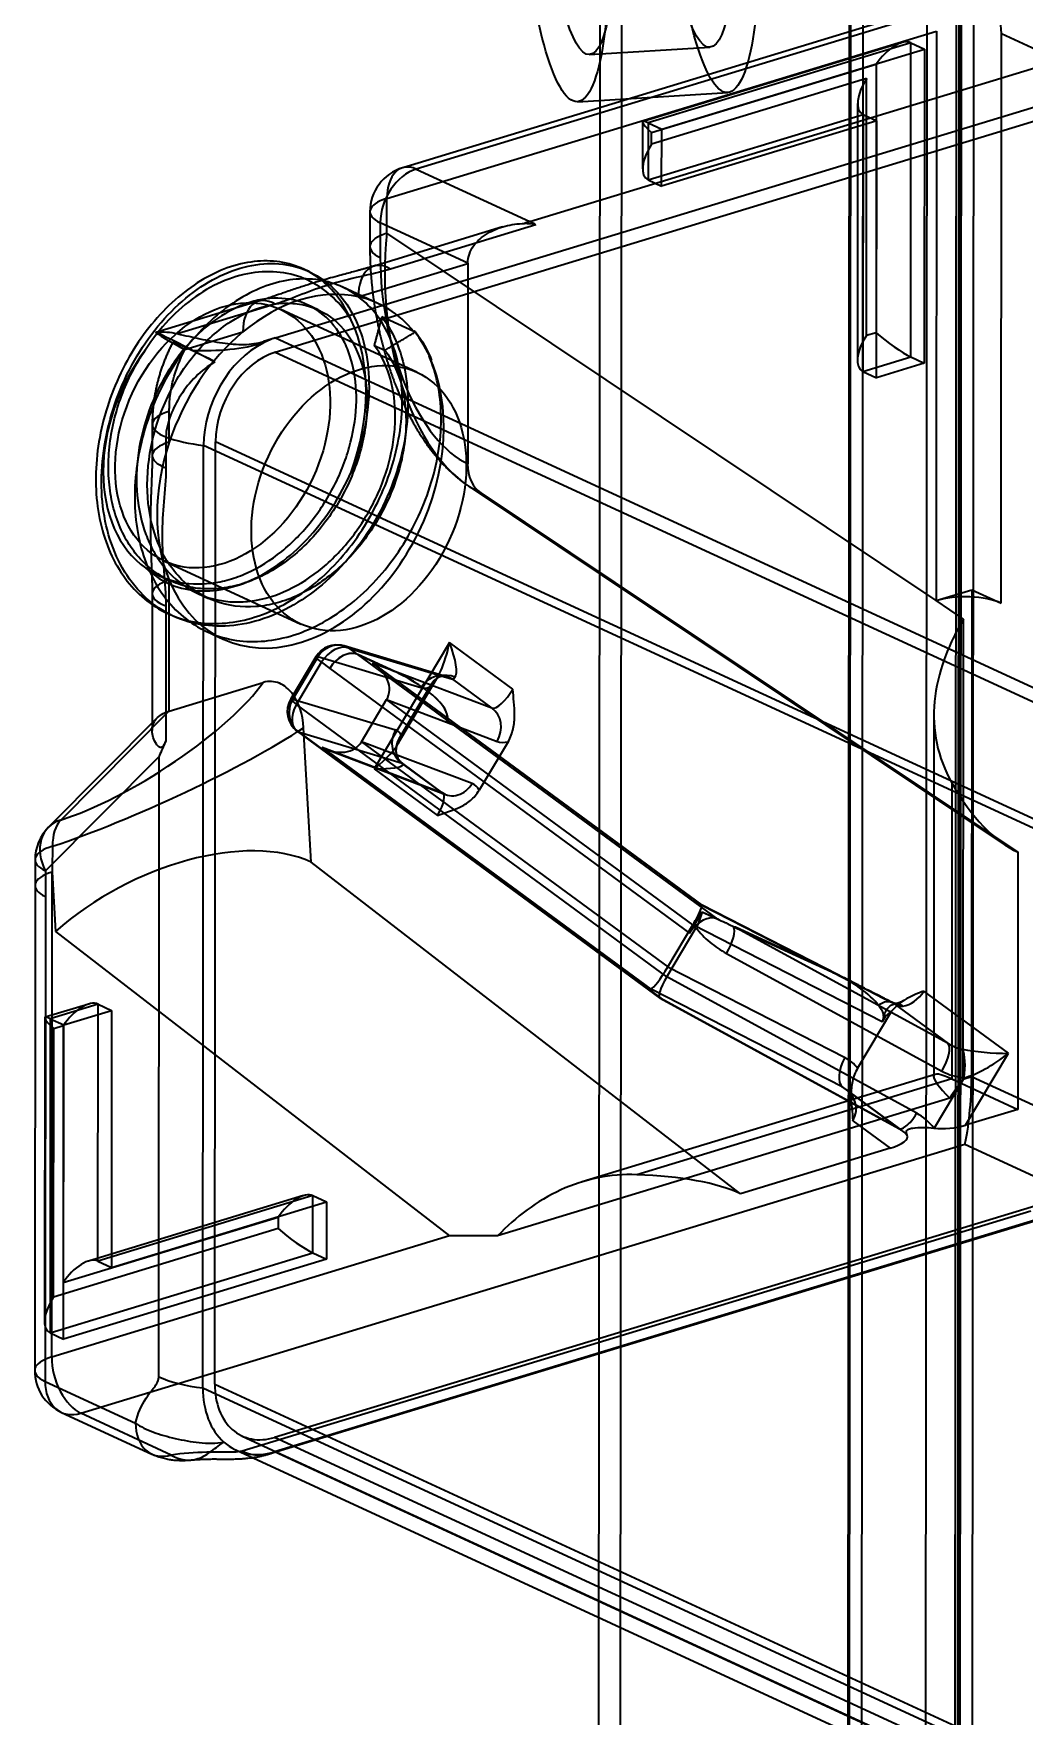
# Model space of a CAD drawing. Header units: millimetres. Extents: x 13 to 1054, y -1204 to 736.
# Drawn here: x 340 to 500.8, y -557.2 to -284.1 of the extents above; entities that cross this region are included whole.
import ezdxf

# ---------------------------------------------------------------- set-up
doc = ezdxf.new("R2010")
doc.units = ezdxf.units.MM
doc.layers.add('1', color=7, linetype='Continuous', true_color=0xffffff)

msp = doc.modelspace()

# ---------------------------------------------------------------- linework, layer by layer
at = {"layer": '1', "color": 27, "linetype": 'Continuous', "lineweight": 35}
for p, q in [((473.14, 483.86), (472.28, -702.77)), ((475.14, 483.86), (474.28, -702.77)), ((490.28, -702.78), (491.14, 483.85)), ((492.28, -702.78), (493.14, 483.85)), ((430.24, -287.48), (449.76, -286.29)), ((428.25, -295.11), (452.65, -293.63))]:
    msp.add_line(p, q, dxfattribs=at)
at = {"layer": '1', "color": 7, "linetype": 'Continuous', "lineweight": 35}
for p, q in [((471.74, -1189.27), (472.86, 345)), ((484.37, -1195.1), (485.48, 339.18)), ((489.08, -278.67), (399.9, -305.83)), ((491.27, -278.89), (402.09, -306.05)), ((397.35, -310.82), (486.53, -283.66)), ((486.53, -283.66), (486.47, -376.1)), ((480.86, -285.54), (438.91, -298.31)), ((482.38, -285.55), (439.73, -298.54)), ((441.94, -299.56), (484.59, -286.57)), ((482.35, -336.54), (482.38, -285.55)), ((482.38, -285.55), (484.59, -286.57)), ((484.59, -286.57), (484.56, -337.55)), ((497.02, -376.51), (497.08, -284.07)), ((497.08, -284.07), (511.76, -290.84)), ((420.53, -314.56), (507.83, -287.97)), ((440.3, -300.14), (476.75, -289.04)), ((476.75, -289.04), (476.72, -332.61)), ((475.2, -291.36), (440.3, -301.99)), ((475.17, -333.08), (475.2, -291.36)), ((379.23, -333.46), (507.19, -294.49)), ((379.22, -335.78), (507.19, -296.8)), ((439.72, -307.81), (474.62, -297.18)), ((473.72, -295.4), (473.69, -337.12)), ((474.62, -297.18), (474.59, -338.9)), ((474.62, -297.18), (476.83, -298.2)), ((438.83, -298.42), (438.82, -306.03)), ((439.73, -298.54), (439.72, -307.81)), ((439.73, -298.54), (441.94, -299.56)), ((440.3, -301.99), (440.3, -300.14)), ((476.83, -298.2), (441.93, -308.83)), ((441.93, -308.83), (441.94, -299.56)), ((476.8, -339.92), (476.83, -298.2)), ((402.09, -306.05), (420.53, -314.56)), ((439.72, -307.81), (441.93, -308.83)), ((397.34, -316.48), (397.35, -310.82)), ((394.58, -313), (394.58, -318.66)), ((416.09, -315.44), (395.25, -321.79)), ((396.27, -314.78), (396.26, -320.43)), ((410.47, -321.33), (396.27, -314.78)), ((486.47, -376.1), (397.34, -316.48)), ((421.53, -315.09), (397.94, -322.28)), ((392.7, -326.78), (410.47, -321.37)), ((410.47, -321.37), (410.45, -353.88)), ((384.71, -322.7), (383.79, -322.27)), ((376.5, -327.5), (359.86, -332.57)), ((395.87, -327.85), (390.1, -325.19)), ((379.19, -327.99), (363.36, -332.81)), ((402.2, -339.02), (380.11, -328.83)), ((386.19, -328.89), (384.44, -328.08)), ((401.7, -332.43), (396.51, -330.04)), ((364.54, -335.35), (373.95, -332.49)), ((401.76, -332.36), (401.7, -332.43)), ((476.72, -332.61), (475.17, -333.08)), ((379.23, -333.46), (377.29, -334.05)), ((377.29, -334.05), (377.29, -334.25)), ((379.22, -335.78), (519.68, -400.56)), ((379.23, -333.46), (518.11, -397.52)), ((395.27, -334.66), (397.01, -335.46)), ((474.59, -338.9), (482.35, -336.54)), ((484.56, -337.55), (476.8, -339.92)), ((482.35, -336.54), (484.56, -337.55)), ((474.59, -338.9), (476.8, -339.92)), ((362.02, -350.37), (362.02, -345.35)), ((359.26, -347.53), (359.25, -352.55)), ((361.47, -349.53), (361.47, -354.55)), ((367.47, -503.87), (367.58, -350.91)), ((506.46, -414.97), (367.58, -350.91)), ((369.41, -503.28), (369.52, -350.32)), ((509.98, -415.1), (369.52, -350.32)), ((410.54, -357.47), (497.7, -415.77)), ((412.59, -358.62), (499.76, -416.94)), ((361.26, -369.7), (383.35, -379.89)), ((360.34, -372.03), (362.09, -372.83)), ((361.99, -394.02), (362, -372.78)), ((359.24, -374.96), (359.22, -397.19)), ((366.66, -374.94), (368.4, -375.74)), ((486.47, -376.1), (492.28, -374.33)), ((490.92, -379.08), (486.47, -376.1)), ((492.28, -374.33), (492.23, -453.39)), ((492.28, -374.33), (497.02, -376.51)), ((361.45, -376.95), (361.44, -398.88)), ((361.82, -378.21), (362.74, -378.64)), ((490.87, -453.81), (490.92, -379.08)), ((368.13, -381.13), (370.74, -382.33)), ((407.09, -388.44), (390.4, -383.43)), ((391.29, -383.85), (407.97, -388.85)), ((392.63, -384.83), (391.29, -383.85)), ((451.04, -427.79), (392.62, -384.84)), ((392.62, -384.84), (398.62, -387.61)), ((398.63, -387.6), (392.63, -384.83)), ((407.5, -382.9), (395.27, -403.41)), ((417.78, -390.46), (407.5, -382.9)), ((385.81, -385.22), (381.74, -392.06)), ((386.14, -385.24), (382.06, -392.07)), ((382.65, -392.94), (386.72, -386.1)), ((402.83, -390.24), (386.14, -385.24)), ((386.72, -386.1), (388.06, -387.09)), ((388.06, -387.1), (388.06, -387.09)), ((388.06, -387.1), (446.47, -430.04)), ((398.62, -387.61), (394.98, -386.23)), ((394.98, -386.23), (448.35, -425.46)), ((448.43, -425.47), (395.57, -386.62)), ((414.39, -393.57), (398.63, -387.6)), ((361.99, -394.02), (377.24, -389.38)), ((399.13, -399.35), (405.46, -388.72)), ((399.64, -397.92), (404.3, -390.11)), ((407.97, -388.85), (414.39, -393.57)), ((382.06, -392.07), (398.75, -397.08)), ((442.76, -437.13), (382.65, -392.94)), ((393.23, -398.99), (397.29, -392.16)), ((447.01, -428.7), (397.29, -392.16)), ((397.29, -392.16), (407, -395.83)), ((360.1, -395.09), (342.41, -412.88)), ((344.39, -411.71), (361.96, -394.03)), ((407, -395.82), (415.23, -398.94)), ((407, -395.83), (407, -395.82)), ((486.12, -394.69), (486.08, -453.34)), ((382.81, -397.33), (441.66, -440.59)), ((399.82, -402.53), (383.14, -397.52)), ((383.14, -397.52), (441.79, -440.63)), ((385.06, -418.54), (383.81, -396.73)), ((360.37, -401.37), (341.91, -419.94)), ((360.3, -502.05), (360.37, -401.37)), ((440.21, -439.13), (386.84, -399.9)), ((386.84, -399.9), (406.24, -407.24)), ((387.75, -400.33), (406.86, -407.57)), ((411.16, -405.78), (393.23, -398.99)), ((393.23, -398.99), (442.94, -435.53)), ((417.01, -398.99), (412.33, -406.84)), ((395.27, -403.41), (405.56, -410.97)), ((406.24, -407.24), (399.82, -402.53)), ((406.41, -407.32), (399.9, -402.53)), ((489.03, -405.68), (489, -453.71)), ((499.76, -416.94), (499.73, -458.66)), ((342.93, -498.86), (342.99, -420.16)), ((342.99, -420.16), (343.55, -429.81)), ((454.75, -472.36), (385.06, -418.54)), ((340.23, -422.34), (340.17, -501.04)), ((341.91, -424.12), (341.85, -502.82)), ((448.35, -425.46), (469.36, -436.24)), ((470.59, -436.83), (448.42, -425.47)), ((442.94, -435.53), (447.01, -428.7)), ((446.47, -430.04), (448.51, -426.62)), ((477.73, -444.46), (447.01, -428.7)), ((448.51, -426.62), (451.04, -427.79)), ((448.51, -426.62), (448.51, -426.62)), ((343.55, -429.81), (407.49, -479.2)), ((442.76, -437.13), (447.52, -429.14)), ((453.57, -429), (454.16, -429.33)), ((469.36, -436.24), (453.9, -429.11)), ((454.09, -429.23), (469.55, -436.36)), ((488.43, -448), (454.09, -429.23)), ((452.45, -433.36), (487.39, -452.45)), ((442.94, -435.53), (471.69, -450.27)), ((471.31, -455.07), (440.21, -439.13)), ((483.32, -459.29), (442.76, -437.13)), ((498.2, -449.57), (484.46, -439.47)), ((348.94, -441.57), (341.88, -443.72)), ((350.46, -441.58), (342.7, -443.95)), ((350.42, -483.3), (350.46, -441.58)), ((350.46, -441.58), (352.66, -442.6)), ((441.68, -440.6), (480.4, -461.77)), ((441.79, -440.63), (480.29, -461.67)), ((479.46, -441.4), (488.43, -448)), ((341.8, -443.83), (341.77, -493.15)), ((342.7, -443.95), (342.66, -494.93)), ((342.7, -443.95), (344.91, -444.96)), ((343.27, -445.54), (344.82, -445.07)), ((344.82, -445.07), (344.79, -486.79)), ((344.87, -495.95), (344.91, -444.96)), ((344.91, -444.96), (352.66, -442.6)), ((352.66, -442.6), (352.63, -484.32)), ((479.25, -442.74), (473.74, -451.99)), ((478.15, -443.75), (477.73, -444.46)), ((343.24, -489.12), (343.27, -445.54)), ((491.25, -461.24), (498.2, -449.57)), ((486.34, -452.98), (429.03, -470.43)), ((489, -453.71), (437.89, -469.27)), ((480.29, -461.67), (471.31, -455.07)), ((480.94, -462.1), (471.8, -455.39)), ((491.02, -453.52), (486.14, -461.71)), ((489, -453.71), (499.73, -458.66)), ((492.23, -453.39), (490.87, -453.81)), ((511.64, -462.35), (492.23, -453.39)), ((488.68, -456.85), (415.31, -479.2)), ((499.73, -458.66), (491.25, -461.24)), ((472.96, -460.52), (479.02, -464.97)), ((486.14, -461.71), (486.1, -461.71)), ((347.66, -508), (491.14, -464.3)), ((479.02, -464.97), (454.75, -472.36)), ((491.14, -464.3), (505.82, -471.07)), ((383.8, -472.66), (348.9, -483.29)), ((385.32, -472.67), (350.42, -483.3)), ((352.63, -484.32), (387.53, -473.69)), ((501.82, -475.17), (373.86, -514.14)), ((507.06, -472.95), (379.1, -511.92)), ((385.32, -472.67), (387.53, -473.69)), ((385.32, -481.94), (385.32, -472.67)), ((387.53, -473.69), (387.53, -482.96)), ((344.79, -486.79), (379.69, -476.16)), ((378.24, -514.58), (506.21, -475.61)), ((507.06, -475.26), (379.09, -514.24)), ((379.69, -476.16), (379.69, -478.01)), ((407.49, -479.2), (342.93, -498.86)), ((379.69, -478.01), (343.24, -489.12)), ((342.66, -494.93), (385.32, -481.94)), ((387.53, -482.96), (344.87, -495.95)), ((350.42, -483.3), (352.63, -484.32)), ((385.32, -481.94), (387.53, -482.96)), ((342.66, -494.93), (344.87, -495.95)), ((341.85, -502.82), (356.53, -509.59)), ((367.47, -503.87), (506.35, -567.93)), ((369.41, -503.28), (509.87, -568.07)), ((344.53, -507.85), (359.21, -514.62)), ((362.34, -514.77), (347.66, -508)), ((373.87, -511.68), (514.33, -576.47)), ((519.56, -576.7), (379.1, -511.92)), ((372.82, -513.95), (511.7, -578.01)), ((517.98, -578.29), (379.09, -514.24))]:
    msp.add_line(p, q, dxfattribs=at)
at = {"layer": '1', "color": 5, "linetype": 'Continuous', "lineweight": 35}
for p, q in [((490.15, 305.95), (489.09, -1159.72)), ((489.82, -1159.14), (490.89, 306.53)), ((490.6, 305.48), (489.53, -1160.2)), ((435.57, -36.57), (434.97, -870.92)), ((432.05, -38.75), (431.45, -868.47))]:
    msp.add_line(p, q, dxfattribs=at)
at = {"layer": '1', "color": 7, "linetype": 'Continuous', "lineweight": 35}
for centre, radius, start, end in [((402.08, -313), 7.5, 106.9385, 179.9584), ((389.25, -387.27), 4, 73.3013, 149.2068), ((385.17, -394.1), 4, 149.2068, 233.6806), ((347.73, -418.17), 7.5, 135.1775, 179.922), ((347.67, -501.04), 7.5, 179.9584, 245.239)]:
    msp.add_arc(centre, radius, start, end, dxfattribs=at)
at = {"layer": '1', "color": 27, "linetype": 'Continuous', "lineweight": 35}
for centre, major_axis in [((450.68, -261.19), (1.96, -32.44)), ((426.29, -262.67), (1.96, -32.44)), ((428.73, -262.52), (-1.51, 24.95)), ((448.24, -261.34), (-1.51, 24.95))]:
    msp.add_ellipse(centre, major_axis=major_axis, ratio=0.210751, dxfattribs=at)
at = {"layer": '1', "color": 7, "linetype": 'Continuous', "lineweight": 35}
for centre, major_axis, ratio, start_param, end_param in [((491.27, -285.84), (3.14, 6.81), 0.718822, 5.28201, 6.852806), ((479.28, -290.2), (3.34, 4.51), 0.487223, 0.101354, 1.672151), ((477.73, -292.53), (3.34, 4.51), 0.487223, 1.672151, 3.242947), ((442.83, -301.3), (-3.98, 2.95), 0.137394, 5.701064, 7.27186), ((442.83, -303.16), (3.34, 4.51), 0.487223, 1.672151, 3.242947), ((402.08, -313), (-2.19, 7.17), 0.585427, 5.802418, 7.373215), ((402.08, -313), (-3.14, -6.81), 0.718822, 3.711214, 5.28201), ((402.08, -313), (-7.5, 0.01), 0.374927, 5.395865, 6.966661), ((402.08, -318.66), (-7.5, 0.01), 0.374927, 5.395865, 6.966661), ((416.28, -325.21), (-1.76, 34.52), 0.556696, 1.286636, 2.857432), ((420.52, -321.51), (-3.14, -6.81), 0.718822, 3.711214, 3.86082), ((420.52, -328.46), (-4.37, 14.35), 0.585427, 5.69668, 5.802418), ((397.43, -328.96), (2.19, -7.17), 0.585427, 2.555087, 4.231622), ((410.47, -326.99), (-4.41, 27.6), 0.489248, 1.253895, 2.824692), ((415.2, -323.55), (-2.19, 7.17), 0.585427, 1.084444, 1.090029), ((383.31, -355.09), (-12.57, -27.24), 0.718822, 3.296596, 4.125831), ((378.69, -334.67), (-2.19, 7.17), 0.585427, 5.69668, 7.373215), ((383.31, -355.09), (-12.57, -27.24), 0.718822, 2.800694, 3.296596), ((369.28, -337.54), (-9.43, 4.97), 0.029514, 6.111201, 7.343415), ((367.81, -337.14), (-14.99, 7.71), 0.033625, 4.868822, 5.276501), ((383.31, -355.09), (-12.57, -27.24), 0.718822, 4.125831, 4.867392), ((370.68, -349.27), (-12.57, -27.24), 0.718822, 1.680987, 2.599863), ((477.7, -334.24), (3.34, 4.51), 0.487223, 1.672151, 3.242947), ((479.25, -333.77), (-3.98, 2.95), 0.137394, 0.988675, 2.559471), ((370.68, -349.27), (-10.47, -22.7), 0.718822, 4.413657, 6.150363), ((369.28, -337.54), (-6.69, 3.38), 0.034581, 4.706554, 7.08591), ((367.82, -329.88), (-15, 0.01), 0.374927, 1.43162, 2.254272), ((379.22, -347.37), (-6.28, -13.62), 0.718822, 3.878662, 5.28201), ((379.22, -347.37), (5.24, 11.35), 0.718822, 0.569621, 2.140417), ((379.22, -347.37), (-6.28, -13.62), 0.718822, 3.711214, 3.878662), ((383.31, -355.09), (-12.57, -27.24), 0.718822, 5.696628, 8.883033), ((366.76, -347.53), (-7.5, 0.01), 0.374927, 5.395865, 7.0724), ((372.04, -345.54), (-15, 0.01), 0.374927, 0.789214, 1.269161), ((366.75, -352.55), (-7.5, 0.01), 0.374927, 5.395865, 7.0724), ((383.31, -355.09), (-12.57, -27.24), 0.718822, 4.867392, 5.696628), ((416.26, -352.11), (3.14, 6.81), 0.718822, 2.140417, 3.027953), ((366.74, -374.96), (7.5, -0.01), 0.374927, 2.254272, 3.930807), ((491.2, -378.29), (-7.5, 0.01), 0.374927, 3.825068, 5.395865), ((389.25, -387.27), (-3.44, 2.05), 0.101113, 5.900342, 7.090632), ((389.25, -387.27), (1.15, 3.83), 0.922852, 6.017545, 7.588341), ((389.25, -387.27), (2.37, 3.22), 0.687802, 0.139749, 1.710545), ((390.59, -388.25), (2.37, 3.22), 0.687802, 0.139749, 1.710545), ((390.58, -388.26), (-2.37, -3.22), 0.687802, 3.281341, 4.852138), ((404.97, -381.73), (1.53, 8.62), 0.308132, 3.441276, 4.631566), ((404.97, -381.73), (-3.24, 6.91), 0.244417, 3.239762, 4.430052), ((392.94, -389.65), (-4.41, 2.4), 0.791968, 3.110306, 4.681102), ((396.58, -391.03), (-10.49, 4.66), 0.344644, 3.100217, 4.671013), ((396.59, -391.02), (-10.49, 4.66), 0.344644, 3.100217, 4.671013), ((405.94, -392.27), (1.15, 3.83), 0.922852, 6.017545, 7.588341), ((407.41, -392.14), (-1.39, 3.75), 0.829913, 5.579805, 7.012229), ((357.17, -397.84), (21.49, 13.77), 0.267762, 3.915975, 5.711062), ((406.9, -383.41), (4.43, 6.67), 0.399496, 3.26211, 3.642617), ((410.01, -385.44), (2.11, 3.42), 0.112003, 3.272166, 3.652672), ((416.43, -390.15), (2.19, 3.36), 0.327453, 3.262794, 4.83359), ((385.17, -394.1), (-1.15, -3.83), 0.922852, 4.446749, 6.017545), ((385.17, -394.1), (-3.44, 2.05), 0.101113, 5.900342, 7.090632), ((385.17, -394.1), (2.37, 3.22), 0.687802, 1.710545, 3.281341), ((366.74, -389.24), (7.42, 4.75), 0.250067, 3.863712, 3.869289), ((412.35, -396.99), (1.42, 3.74), 0.864176, 4.510067, 6.080863), ((360.52, -404.3), (29.24, 13.42), 0.134829, 4.012802, 5.569949), ((392.75, -402.24), (6.74, 4.86), 0.295385, 4.877844, 6.068134), ((401.86, -399.11), (-1.15, -3.83), 0.922852, 4.446749, 6.017545), ((402.75, -399.95), (-3.69, -1.55), 0.900319, 5.259747, 6.692171), ((394.68, -403.92), (4.43, 6.67), 0.399496, 6.023197, 6.403703), ((388.88, -396.48), (-4.41, 2.4), 0.791968, 1.539509, 3.110306), ((419.31, -392.1), (4.52, 6.61), 0.507659, 3.26405, 3.652476), ((392.75, -402.24), (-7.17, 0.44), 0.150352, 1.939627, 3.129917), ((397.79, -405.95), (2.11, 3.42), 0.112003, 6.033252, 6.413758), ((408.28, -403.83), (1.42, 3.74), 0.864176, 2.93927, 4.510067), ((407.09, -412.61), (4.52, 6.61), 0.507659, 6.017216, 6.405642), ((499.79, -381.08), (-5.88, 36.8), 0.489248, 2.222237, 2.824692), ((404.2, -410.66), (2.19, 3.36), 0.327453, 4.83359, 6.404386), ((347.73, -418.17), (-5.32, 5.29), 0.773397, 5.889498, 7.460295), ((347.73, -418.17), (-2.24, 7.16), 0.570412, 0.300563, 1.085123), ((347.73, -418.17), (7.5, -0.01), 0.375596, 2.240892, 3.825306), ((361.93, -428.9), (5.51, 308.32), 0.061932, 1.529919, 1.543569), ((362.48, -438.54), (28.24, 14.89), 0.565111, 0.408303, 1.979099), ((347.73, -422.35), (7.5, -0.01), 0.374927, 2.254272, 3.825068), ((356.11, -430.67), (-0.08, 306.03), 0.046417, 1.535725, 1.549375), ((446.31, -428.88), (2.11, 3.41), 0.125767, 4.842048, 6.412845), ((449, -431.2), (2.37, 3.22), 0.687802, 0.139749, 1.710545), ((451.46, -432.32), (1.92, 3.51), 0.344432, 4.604476, 6.09567), ((454.09, -429.24), (0.273, -0.163), 0.101113, 2.378243, 5.065914), ((452.05, -432.65), (-1.68, -3.63), 0.718822, 2.995629, 3.075231), ((452.05, -432.65), (1.92, 3.51), 0.344432, 6.09567, 6.175272), ((442.24, -435.71), (2.11, 3.41), 0.125767, 3.271252, 4.842048), ((467.51, -439.78), (-1.68, -3.63), 0.718822, 2.995629, 3.075231), ((467.32, -439.66), (-10.49, 4.66), 0.344644, 3.681642, 4.671013), ((443.82, -437.22), (2.15, 3.38), 0.237695, 1.694627, 3.265423), ((481.93, -438.31), (-2.37, -3.22), 0.687802, 0.559093, 1.710545), ((347.35, -446.24), (3.34, 4.51), 0.487223, 0.101354, 1.672151), ((345.8, -446.71), (-3.98, 2.95), 0.137394, 5.701064, 7.27186), ((467.32, -439.66), (-10.49, 4.66), 0.344644, 3.100217, 3.2776), ((479.59, -436.59), (4.74, 6.45), 0.687802, 3.700685, 3.736394), ((473.34, -451.65), (-1.83, -3.56), 0.530543, 4.592819, 6.163615), ((467.61, -457.11), (5.37, 5.94), 0.86529, 6.122003, 6.510429), ((486.4, -451.42), (1.92, 3.51), 0.344432, 4.604476, 6.175272), ((490.47, -444.58), (-4.82, 2.83), 0.712446, 1.565777, 2.0197), ((495.68, -448.41), (-7.17, 0.44), 0.150352, 0.822753, 1.939627), ((490.03, -452.48), (0.29, 3.99), 0.274834, 4.46985, 5.847164), ((495.68, -448.41), (6.74, 4.86), 0.295385, 3.76097, 4.877844), ((499.07, -462.69), (-12.93, 9.58), 0.137394, 5.701064, 7.028446), ((491.47, -445.62), (-8.25, 1.6), 0.94044, 1.244491, 1.698413), ((469.27, -458.49), (-4.12, 0.99), 0.934649, 2.859203, 4.429999), ((491.14, -457.35), (0.55, 8), 0.116727, 3.666787, 5.237583), ((482.32, -458.26), (-1.92, -3.51), 0.344432, 6.175272, 7.746069), ((479.24, -466.13), (-8.25, 1.6), 0.94044, 3.937126, 4.386084), ((488.72, -460.08), (4.82, 0.52), 0.338114, 4.110193, 5.227067), ((476.49, -463.8), (5.35, 0.8), 0.311926, 5.156288, 6.380482), ((478.25, -465.09), (-4.82, 2.83), 0.712446, 4.360768, 4.70737), ((419.98, -482.95), (39.55, 5.7), 0.315789, 0.453293, 1.055748), ((382.22, -477.33), (3.34, 4.51), 0.487223, 0.101354, 1.672151), ((382.22, -479.18), (-3.98, 2.95), 0.137394, 0.988675, 2.559471), ((347.32, -487.95), (3.34, 4.51), 0.487223, 0.101354, 1.672151), ((345.77, -490.28), (3.34, 4.51), 0.487223, 1.672151, 3.242947), ((347.67, -501.04), (7.5, -0.01), 0.374927, 2.254272, 3.825068), ((347.67, -501.04), (-2.19, 7.17), 0.585427, 1.090029, 2.660826), ((371.93, -498.51), (-15, 0.01), 0.374927, 0.683476, 1.269161), ((347.67, -501.04), (3.14, 6.81), 0.718822, 2.140417, 3.711214), ((379.1, -500.33), (-6.28, -13.62), 0.718822, 5.28201, 6.067405), ((379.1, -500.33), (5.24, 11.35), 0.718822, 2.140417, 3.711214), ((362.35, -507.81), (-3.14, -6.81), 0.718822, 5.28201, 6.852807), ((379.1, -500.33), (-6.28, -13.62), 0.718822, 6.067405, 6.852806), ((373.87, -500.23), (4.37, -14.35), 0.585427, 5.802418, 6.388102)]:
    msp.add_ellipse(centre, major_axis=major_axis, ratio=ratio, start_param=start_param, end_param=end_param, dxfattribs=at)
for centre, major_axis in [((370.68, -349.27), (9.42, 20.43)), ((392.78, -359.46), (-9.42, -20.43))]:
    msp.add_ellipse(centre, major_axis=major_axis, ratio=0.718822, dxfattribs=at)
for points, knots in [([(410.47, -321.33), (410.47, -320.31), (410.83, -319.35), (411.98, -317.71), (412.77, -317.03), (414.55, -315.97), (415.52, -315.58), (417.04, -315.18), (417.56, -315.08), (418.61, -314.93), (419.14, -314.89), (419.66, -314.9)], [0, 0, 0, 0, 0.25, 0.25, 0.5, 0.5, 0.75, 0.75, 0.875, 0.875, 1, 1, 1, 1]), ([(394.58, -318.66), (394.58, -318.81), (394.58, -319.25), (394.59, -319.98), (394.62, -320.84), (394.65, -321.7), (394.7, -322.57), (394.76, -323.43), (394.84, -324.3), (394.92, -325.16), (395.02, -326.03), (395.13, -326.89), (395.25, -327.75), (395.38, -328.61), (395.52, -329.46), (395.68, -330.31), (395.84, -331.15), (396.02, -331.99), (396.2, -332.83), (396.4, -333.66), (396.61, -334.48), (396.82, -335.29), (397.05, -336.1), (397.29, -336.9), (397.53, -337.69), (397.79, -338.47), (398.05, -339.25), (398.33, -340.01), (398.61, -340.77), (398.9, -341.51), (399.2, -342.25), (399.51, -342.97), (399.83, -343.69), (400.15, -344.39), (400.48, -345.08), (400.83, -345.76), (401.18, -346.43), (401.53, -347.08), (401.9, -347.73), (402.27, -348.36), (402.65, -348.98), (403.04, -349.58), (403.44, -350.17), (403.84, -350.75), (404.26, -351.32), (404.67, -351.87), (405.1, -352.41), (405.54, -352.93), (405.98, -353.44), (406.43, -353.93), (406.88, -354.4), (407.34, -354.86), (407.81, -355.31), (408.29, -355.73), (408.77, -356.14), (409.25, -356.54), (409.74, -356.91), (410.17, -357.22), (410.44, -357.4), (410.53, -357.46)], [0, 0, 0, 0, 0.010823, 0.030967, 0.051075, 0.071141, 0.091158, 0.11112, 0.131023, 0.15086, 0.170627, 0.190319, 0.209932, 0.22946, 0.248899, 0.268247, 0.287498, 0.306651, 0.325702, 0.344647, 0.363486, 0.382216, 0.400836, 0.419344, 0.437739, 0.456021, 0.47419, 0.492247, 0.510191, 0.528024, 0.545747, 0.563362, 0.580872, 0.598277, 0.615582, 0.632789, 0.6499, 0.66692, 0.683851, 0.700698, 0.717463, 0.734149, 0.75076, 0.767298, 0.783765, 0.800164, 0.816496, 0.832759, 0.848955, 0.865081, 0.881135, 0.897112, 0.913009, 0.92882, 0.944538, 0.960158, 0.975672, 0.991074, 1, 1, 1, 1]), ([(391.54, -330.58), (390.93, -329.17), (390.19, -327.91), (388.48, -325.66), (387.49, -324.66), (385.32, -323.02), (384.16, -322.38), (381.65, -321.43), (380.31, -321.12), (377.56, -320.9), (376.15, -320.97), (373.25, -321.48), (371.78, -321.92), (368.89, -323.15), (367.44, -323.93), (364.62, -325.85), (363.26, -326.95), (360.67, -329.45), (359.42, -330.86), (357.14, -333.87), (356.1, -335.48), (354.22, -338.89), (353.39, -340.7), (352, -344.37), (351.44, -346.24), (350.59, -350.08), (350.31, -351.99), (350.05, -355.76), (350.06, -357.65), (350.39, -361.29), (350.71, -363.03), (351.63, -366.36), (352.24, -367.96), (353.71, -370.86), (354.58, -372.18), (356.57, -374.57), (357.69, -375.62), (360.1, -377.38), (361.41, -378.09), (364.2, -379.17), (365.65, -379.53), (368.65, -379.87), (370.22, -379.86), (373.38, -379.48), (374.96, -379.1), (378.13, -378), (379.72, -377.26), (382.78, -375.48), (384.27, -374.44), (387.15, -372.04), (388.51, -370.71), (391.05, -367.83), (392.24, -366.26), (394.38, -362.96), (395.33, -361.24), (396.98, -357.7), (397.69, -355.84), (398.79, -352.17), (399.2, -350.33), (399.73, -346.65), (399.85, -344.82), (399.75, -339.58), (399.07, -336.28), (397.26, -332.11), (396.51, -330.82), (394.78, -328.56), (393.81, -327.59), (391.65, -325.95), (390.46, -325.29), (387.96, -324.34), (386.65, -324.04), (382.5, -323.7), (379.57, -324.21), (375.19, -326.06), (373.76, -326.85), (370.96, -328.74), (369.57, -329.87), (366.98, -332.37), (365.75, -333.75), (363.47, -336.77), (362.4, -338.4), (359.6, -343.5), (358.17, -347.27), (356.91, -352.96), (356.62, -354.89), (356.36, -358.69), (356.37, -360.54), (356.7, -364.17), (357.02, -365.95), (357.94, -369.27), (358.54, -370.84), (360.02, -373.76), (360.9, -375.11), (362.88, -377.48), (363.99, -378.52), (366.42, -380.29), (367.72, -381), (370.48, -382.07), (371.96, -382.44), (374.97, -382.79), (376.51, -382.78), (379.67, -382.39), (381.28, -382.01), (384.44, -380.91), (386, -380.19), (389.1, -378.39), (390.59, -377.34), (393.44, -374.97), (394.81, -373.63), (397.37, -370.73), (398.54, -369.18), (400.68, -365.9), (401.65, -364.15), (403.3, -360.6), (403.99, -358.79), (405.1, -355.09), (405.52, -353.22), (406.05, -349.57), (406.16, -347.76), (406.1, -344.23), (405.91, -342.54), (405.26, -339.34), (404.78, -337.81), (404.17, -336.4)], [0, 0, 0, 0, 0.015625, 0.015625, 0.03125, 0.03125, 0.046875, 0.046875, 0.0625, 0.0625, 0.078125, 0.078125, 0.09375, 0.09375, 0.109375, 0.109375, 0.125, 0.125, 0.140625, 0.140625, 0.15625, 0.15625, 0.171875, 0.171875, 0.1875, 0.1875, 0.203125, 0.203125, 0.21875, 0.21875, 0.234375, 0.234375, 0.25, 0.25, 0.265625, 0.265625, 0.28125, 0.28125, 0.296875, 0.296875, 0.3125, 0.3125, 0.328125, 0.328125, 0.34375, 0.34375, 0.359375, 0.359375, 0.375, 0.375, 0.390625, 0.390625, 0.40625, 0.40625, 0.421875, 0.421875, 0.4375, 0.4375, 0.453125, 0.453125, 0.46875, 0.46875, 0.5, 0.5, 0.515625, 0.515625, 0.53125, 0.53125, 0.546875, 0.546875, 0.5625, 0.5625, 0.59375, 0.59375, 0.609375, 0.609375, 0.625, 0.625, 0.640625, 0.640625, 0.65625, 0.65625, 0.6875, 0.6875, 0.703125, 0.703125, 0.71875, 0.71875, 0.734375, 0.734375, 0.75, 0.75, 0.765625, 0.765625, 0.78125, 0.78125, 0.796875, 0.796875, 0.8125, 0.8125, 0.828125, 0.828125, 0.84375, 0.84375, 0.859375, 0.859375, 0.875, 0.875, 0.890625, 0.890625, 0.90625, 0.90625, 0.921875, 0.921875, 0.9375, 0.9375, 0.953125, 0.953125, 0.96875, 0.96875, 0.984375, 0.984375, 1, 1, 1, 1]), ([(396.51, -330.04), (397.54, -331.38), (398.39, -332.89), (399.72, -336.25), (400.2, -338.12), (400.74, -342.03), (400.82, -344.09), (400.53, -348.37), (400.19, -350.53), (399.09, -354.88), (398.33, -357.08), (396.48, -361.28), (395.36, -363.33), (392.8, -367.2), (391.39, -368.99), (388.3, -372.28), (386.62, -373.77), (383.14, -376.29), (381.31, -377.36), (377.6, -379.01), (375.74, -379.59), (372, -380.26), (370.14, -380.33), (366.59, -379.98), (364.86, -379.54), (361.64, -378.18), (360.15, -377.27), (357.43, -374.96), (356.21, -373.59), (354.15, -370.49), (353.29, -368.73), (351.97, -364.96), (351.51, -362.96), (350.99, -358.7), (350.95, -356.51), (351.26, -352.06), (351.63, -349.76), (352.74, -345.31), (353.49, -343.12), (355.36, -338.84), (356.45, -336.83), (358.92, -333.06), (360.32, -331.28), (363.28, -328.16), (364.87, -326.78), (368.18, -324.45), (369.86, -323.52), (373.29, -322.14), (375.03, -321.68), (378.39, -321.3), (380.04, -321.37), (383.19, -322.01), (384.65, -322.58), (387.37, -324.2), (388.62, -325.25), (390.76, -327.75), (391.68, -329.23), (393.13, -332.5), (393.67, -334.28), (394.35, -338.14), (394.49, -340.19), (394.34, -344.39), (394.06, -346.58), (393.09, -350.93), (392.41, -353.1), (391.53, -355.25)], [0, 0, 0, 0, 0.03125, 0.03125, 0.0625, 0.0625, 0.09375, 0.09375, 0.125, 0.125, 0.15625, 0.15625, 0.1875, 0.1875, 0.21875, 0.21875, 0.25, 0.25, 0.28125, 0.28125, 0.3125, 0.3125, 0.34375, 0.34375, 0.375, 0.375, 0.40625, 0.40625, 0.4375, 0.4375, 0.46875, 0.46875, 0.5, 0.5, 0.53125, 0.53125, 0.5625, 0.5625, 0.59375, 0.59375, 0.625, 0.625, 0.65625, 0.65625, 0.6875, 0.6875, 0.71875, 0.71875, 0.75, 0.75, 0.78125, 0.78125, 0.8125, 0.8125, 0.84375, 0.84375, 0.875, 0.875, 0.90625, 0.90625, 0.9375, 0.9375, 0.96875, 0.96875, 1, 1, 1, 1]), ([(395.25, -321.79), (395.22, -321.79), (395.04, -321.85), (394.69, -321.95), (394.16, -322.11), (393.62, -322.26), (393.07, -322.41), (392.41, -322.59), (391.57, -322.82), (390.5, -323.1), (389.24, -323.44), (388, -323.78), (386.91, -324.1), (386.02, -324.36), (385.17, -324.62), (384.31, -324.89), (383.42, -325.18), (382.5, -325.48), (381.54, -325.8), (380.62, -326.12), (379.77, -326.41), (378.99, -326.68), (378.15, -326.97), (377.32, -327.25), (376.75, -327.42), (376.51, -327.5)], [0, 0, 0, 0, 0.004046, 0.030272, 0.058651, 0.089696, 0.117111, 0.145594, 0.192946, 0.246024, 0.310315, 0.385131, 0.434818, 0.47756, 0.5222, 0.567319, 0.61434, 0.66365, 0.715853, 0.771875, 0.815007, 0.857448, 0.904605, 0.958088, 1, 1, 1, 1]), ([(391.54, -330.58), (390.69, -329.19), (389.71, -327.96), (387.48, -325.84), (386.22, -324.95), (383.55, -323.62), (382.12, -323.15), (379.08, -322.66), (377.51, -322.64), (374.32, -323.05), (372.67, -323.49), (369.45, -324.79), (367.87, -325.66), (364.77, -327.83), (363.31, -329.1), (360.57, -331.99), (359.29, -333.63), (358.17, -335.39)], [0, 0, 0, 0, 0.125, 0.125, 0.25, 0.25, 0.375, 0.375, 0.5, 0.5, 0.625, 0.625, 0.75, 0.75, 0.875, 0.875, 1, 1, 1, 1]), ([(397.94, -322.28), (396.37, -322.76), (394.66, -323.13), (391.28, -323.92), (389.61, -324.34), (386.48, -325.29), (385.02, -325.82), (382.17, -326.93), (380.77, -327.51), (379.19, -327.99)], [0, 0, 0, 0, 0.25, 0.25, 0.5, 0.5, 0.75, 0.75, 1, 1, 1, 1]), ([(397.01, -335.46), (398.26, -337.1), (399.19, -339.08), (400.05, -342.46), (400.25, -343.66), (400.46, -346.11), (400.47, -347.38), (400.3, -349.99), (400.11, -351.34), (399.57, -354), (399.2, -355.33), (398.29, -358), (397.74, -359.32), (396.5, -361.88), (395.8, -363.12), (394.23, -365.52), (393.38, -366.67), (391.56, -368.81), (390.6, -369.81), (388.55, -371.66), (387.48, -372.5), (385.3, -373.98), (384.17, -374.62), (381.87, -375.7), (380.7, -376.14), (378.38, -376.77), (377.23, -376.97), (373.77, -377.24), (371.56, -376.95), (367.44, -375.44), (365.6, -374.25), (362.43, -371.05), (361.16, -369.09), (359.29, -364.54), (358.72, -362.03), (358.33, -356.65), (358.52, -353.89), (359.63, -348.29), (360.54, -345.59), (363, -340.4), (364.5, -338.06), (368.01, -333.89), (369.92, -332.17), (374.03, -329.49), (376.12, -328.59), (380.32, -327.69), (382.33, -327.71), (386.12, -328.68), (387.81, -329.61), (390.72, -332.32), (391.87, -334.05), (393.53, -338.18), (394.01, -340.51), (394.16, -344.3), (394.11, -345.59), (393.83, -348.21), (393.6, -349.56), (392.94, -352.24), (392.53, -353.57), (391.52, -356.2), (390.93, -357.51), (389.58, -360.04), (388.83, -361.25), (387.2, -363.58), (386.31, -364.69), (384.41, -366.77), (383.42, -367.72), (381.34, -369.46), (380.25, -370.26), (378.01, -371.63), (376.88, -372.21), (374.58, -373.16), (373.4, -373.53), (371.07, -374.04), (369.92, -374.18), (367.65, -374.22), (366.52, -374.12), (364.35, -373.7), (363.32, -373.38), (361.33, -372.5), (360.37, -371.95), (358.61, -370.64), (357.79, -369.88), (356.31, -368.19), (355.63, -367.23), (354.45, -365.18), (353.95, -364.08), (353.12, -361.76), (352.8, -360.51), (352.33, -357.95), (352.2, -356.63), (352.11, -353.94), (352.16, -352.54), (352.46, -349.76), (352.69, -348.38), (353.35, -345.62), (353.77, -344.23), (354.77, -341.55), (355.34, -340.26), (356.64, -337.75), (357.38, -336.53), (358.17, -335.39)], [0, 0, 0, 0, 0.03125, 0.03125, 0.046875, 0.046875, 0.0625, 0.0625, 0.078125, 0.078125, 0.09375, 0.09375, 0.109375, 0.109375, 0.125, 0.125, 0.140625, 0.140625, 0.15625, 0.15625, 0.171875, 0.171875, 0.1875, 0.1875, 0.203125, 0.203125, 0.21875, 0.21875, 0.25, 0.25, 0.28125, 0.28125, 0.3125, 0.3125, 0.34375, 0.34375, 0.375, 0.375, 0.40625, 0.40625, 0.4375, 0.4375, 0.46875, 0.46875, 0.5, 0.5, 0.53125, 0.53125, 0.5625, 0.5625, 0.59375, 0.59375, 0.625, 0.625, 0.640625, 0.640625, 0.65625, 0.65625, 0.671875, 0.671875, 0.6875, 0.6875, 0.703125, 0.703125, 0.71875, 0.71875, 0.734375, 0.734375, 0.75, 0.75, 0.765625, 0.765625, 0.78125, 0.78125, 0.796875, 0.796875, 0.8125, 0.8125, 0.828125, 0.828125, 0.84375, 0.84375, 0.859375, 0.859375, 0.875, 0.875, 0.890625, 0.890625, 0.90625, 0.90625, 0.921875, 0.921875, 0.9375, 0.9375, 0.953125, 0.953125, 0.96875, 0.96875, 0.984375, 0.984375, 1, 1, 1, 1]), ([(358.14, -370.77), (359.65, -371.82), (361.36, -372.57), (364.94, -373.41), (366.87, -373.5), (369.77, -373.15), (370.75, -372.95), (372.71, -372.39), (373.7, -372.02), (376.59, -370.71), (378.48, -369.54), (382.04, -366.66), (383.67, -365), (386.64, -361.23), (387.92, -359.19), (389.52, -355.96), (390, -354.85), (390.82, -352.62), (391.17, -351.51), (392.02, -348.14), (392.34, -345.86), (392.42, -341.56), (392.18, -339.47), (391.46, -336.64), (391.15, -335.75), (390.42, -334.06), (389.99, -333.25), (388.54, -331.06), (387.37, -329.87), (384.64, -328.04), (383.14, -327.45), (379.87, -326.91), (378.15, -326.96), (375.52, -327.54), (374.62, -327.82), (372.86, -328.53), (371.99, -328.96), (369.4, -330.48), (367.7, -331.82), (364.59, -334.94), (363.15, -336.77), (361.28, -339.76), (360.71, -340.79), (359.66, -342.93), (359.18, -344.05), (357.94, -347.45), (357.35, -349.76), (356.68, -354.48), (356.62, -356.78), (357.02, -361.26), (357.49, -363.39), (358.58, -366.31), (359.01, -367.24), (359.98, -368.99), (360.52, -369.8), (362.31, -372.04), (363.74, -373.3), (366.88, -375.17), (368.64, -375.8), (371.39, -376.25), (372.33, -376.32), (374.23, -376.29), (375.22, -376.19), (378.15, -375.65), (380.1, -374.98), (383.96, -373), (385.8, -371.73), (388.39, -369.44), (389.23, -368.61), (390.81, -366.86), (391.56, -365.94), (393.67, -363.05), (394.89, -360.92), (396.84, -356.57), (397.58, -354.28), (398.29, -350.92), (398.46, -349.81), (398.68, -347.6), (398.71, -346.5), (398.63, -343.31), (398.3, -341.3), (397.14, -337.64), (396.32, -336.04), (395.27, -334.66)], [0, 0, 0, 0, 0.03125, 0.03125, 0.0625, 0.0625, 0.078125, 0.078125, 0.09375, 0.09375, 0.125, 0.125, 0.15625, 0.15625, 0.1875, 0.1875, 0.203125, 0.203125, 0.21875, 0.21875, 0.25, 0.25, 0.28125, 0.28125, 0.296875, 0.296875, 0.3125, 0.3125, 0.34375, 0.34375, 0.375, 0.375, 0.40625, 0.40625, 0.421875, 0.421875, 0.4375, 0.4375, 0.46875, 0.46875, 0.5, 0.5, 0.515625, 0.515625, 0.53125, 0.53125, 0.5625, 0.5625, 0.59375, 0.59375, 0.625, 0.625, 0.640625, 0.640625, 0.65625, 0.65625, 0.6875, 0.6875, 0.71875, 0.71875, 0.734375, 0.734375, 0.75, 0.75, 0.78125, 0.78125, 0.8125, 0.8125, 0.828125, 0.828125, 0.84375, 0.84375, 0.875, 0.875, 0.90625, 0.90625, 0.921875, 0.921875, 0.9375, 0.9375, 0.96875, 0.96875, 1, 1, 1, 1]), ([(363.36, -332.81), (362.76, -332.69), (362.19, -332.6), (361.06, -332.52), (360.52, -332.53), (360.02, -332.6)], [0, 0, 0, 0, 0.5, 0.5, 1, 1, 1, 1]), ([(363.36, -332.81), (364.56, -333.05), (365.78, -333.33), (368.21, -333.85), (369.44, -334.09), (371.83, -334.44), (373.01, -334.54), (375.25, -334.49), (376.31, -334.35), (377.29, -334.05)], [0, 0, 0, 0, 0.25, 0.25, 0.5, 0.5, 0.75, 0.75, 1, 1, 1, 1]), ([(362.59, -334.15), (362.51, -334.3), (362.32, -334.68), (362.04, -335.27), (361.74, -335.94), (361.46, -336.6), (361.19, -337.25), (360.95, -337.9), (360.72, -338.55), (360.51, -339.19), (360.32, -339.82), (360.15, -340.45), (359.99, -341.08), (359.85, -341.72), (359.72, -342.36), (359.61, -343), (359.52, -343.6), (359.45, -344.14), (359.39, -344.69), (359.34, -345.29), (359.29, -345.93), (359.27, -346.58), (359.25, -347.11), (359.25, -347.43), (359.25, -347.53)], [0, 0, 0, 0, 0.035726, 0.08859, 0.140415, 0.191307, 0.241361, 0.29066, 0.339282, 0.3877, 0.434088, 0.480561, 0.527186, 0.573908, 0.620666, 0.667393, 0.714033, 0.75197, 0.787337, 0.834533, 0.88189, 0.929515, 0.977457, 1, 1, 1, 1]), ([(362.02, -345.35), (362.02, -344.52), (362.06, -343.69), (362.26, -342), (362.42, -341.14), (363.08, -338.6), (363.74, -336.95), (364.54, -335.35)], [0, 0, 0, 0, 0.25, 0.25, 0.5, 0.5, 1, 1, 1, 1]), ([(369.43, -337.33), (368.29, -338.02), (367.24, -338.83), (365.36, -340.68), (364.56, -341.68), (363.21, -343.79), (362.65, -344.91), (362.02, -346.6), (361.84, -347.16), (361.57, -348.32), (361.47, -348.91), (361.47, -349.53)], [0, 0, 0, 0, 0.25, 0.25, 0.5, 0.5, 0.75, 0.75, 0.875, 0.875, 1, 1, 1, 1]), ([(359.26, -352.55), (359.26, -352.6), (359.26, -352.93), (359.25, -353.6), (359.22, -354.6), (359.18, -355.69), (359.13, -356.89), (359.08, -358.1), (359.03, -359.34), (359, -360.52), (358.97, -361.65), (358.95, -362.72), (358.95, -363.74), (358.95, -364.75), (358.97, -365.83), (359, -367.05), (359.04, -368.51), (359.1, -369.98), (359.15, -371.27), (359.18, -372.23), (359.21, -373.03), (359.23, -373.77), (359.24, -374.41), (359.24, -374.79), (359.24, -374.96)], [0, 0, 0, 0, 0.007018, 0.045752, 0.09071, 0.144445, 0.196152, 0.253616, 0.309285, 0.363043, 0.413089, 0.460326, 0.505345, 0.548561, 0.594265, 0.646591, 0.708987, 0.786128, 0.841082, 0.878612, 0.91369, 0.948073, 0.97762, 1, 1, 1, 1]), ([(361.47, -354.55), (361.47, -356.43), (361.29, -358.23), (360.98, -361.85), (360.86, -363.68), (360.86, -367.42), (360.98, -369.33), (361.28, -373.16), (361.46, -375.08), (361.45, -376.95)], [0, 0, 0, 0, 0.25, 0.25, 0.5, 0.5, 0.75, 0.75, 1, 1, 1, 1]), ([(358.14, -370.77), (359.26, -371.84), (360.51, -372.68), (363.25, -373.92), (364.74, -374.31), (367.8, -374.59), (369.41, -374.5), (372.63, -373.84), (374.25, -373.29), (377.48, -371.74), (379.04, -370.77), (382.05, -368.45), (383.51, -367.09), (387.53, -362.64), (389.82, -359.08), (391.53, -355.25)], [0, 0, 0, 0, 0.125, 0.125, 0.25, 0.25, 0.375, 0.375, 0.5, 0.5, 0.625, 0.625, 0.75, 0.75, 1, 1, 1, 1]), ([(490.92, -379.08), (489.67, -381.17), (488.59, -383.4), (486.99, -387.86), (486.45, -390.15), (486.01, -394.73), (486.12, -397), (487.05, -401.48), (487.86, -403.61), (489.03, -405.68)], [0, 0, 0, 0, 0.25, 0.25, 0.5, 0.5, 0.75, 0.75, 1, 1, 1, 1]), ([(383.81, -396.73), (383.69, -394.54), (383.06, -392.56), (381.38, -390.43), (380.7, -389.85), (379.1, -389.18), (378.18, -389.09), (377.24, -389.38)], [0, 0, 0, 0, 0.5, 0.5, 0.75, 0.75, 1, 1, 1, 1]), ([(405.46, -388.72), (405.46, -388.73), (405.45, -388.74), (405.44, -388.76), (405.44, -388.76), (405.44, -388.75), (405.47, -388.73), (405.5, -388.69), (405.56, -388.64), (405.62, -388.59), (405.71, -388.53), (405.82, -388.47), (405.93, -388.42), (406, -388.4), (406.02, -388.39)], [0, 0, 0, 0, 0.055379, 0.142673, 0.228402, 0.3133, 0.398155, 0.483552, 0.570303, 0.659284, 0.751371, 0.8474, 0.948083, 1, 1, 1, 1]), ([(406.02, -388.39), (406.02, -388.39), (406.02, -388.39), (406.03, -388.38), (406.06, -388.38), (406.11, -388.36), (406.18, -388.35), (406.26, -388.34), (406.37, -388.34), (406.5, -388.34), (406.64, -388.35), (406.8, -388.37), (406.95, -388.4), (407.05, -388.43), (407.09, -388.44)], [0, 0, 0, 0, 0.056206, 0.138199, 0.220635, 0.303547, 0.387397, 0.47268, 0.559901, 0.649542, 0.742019, 0.837626, 0.936468, 1, 1, 1, 1]), ([(417.01, -398.99), (417.41, -398.32), (417.67, -397.59), (418, -396.11), (418.06, -395.38), (418.08, -393.22), (417.86, -391.85), (417.78, -390.46)], [0, 0, 0, 0, 0.25, 0.25, 0.5, 0.5, 1, 1, 1, 1]), ([(361.44, -398.88), (361.35, -399.08), (361.25, -399.28), (361.05, -399.65), (360.94, -399.82), (360.65, -399.99), (360.48, -399.93), (360.18, -399.69), (360.05, -399.53), (359.47, -398.71), (359.23, -397.94), (359.21, -396.53), (359.44, -395.86), (360.38, -394.73), (361.07, -394.3), (361.96, -394.03)], [0, 0, 0, 0, 0.0625, 0.0625, 0.125, 0.125, 0.1875, 0.1875, 0.25, 0.25, 0.5, 0.5, 0.75, 0.75, 1, 1, 1, 1]), ([(361.44, -398.88), (361.06, -399.71), (360.71, -400.53), (360.38, -401.35), (360.37, -401.36), (360.37, -401.37)], [0, 0, 0, 0, 0.991196, 0.991196, 1, 1, 1, 1]), ([(399.06, -401.5), (399.04, -401.45), (399, -401.34), (398.94, -401.14), (398.89, -400.93), (398.86, -400.71), (398.85, -400.5), (398.86, -400.3), (398.88, -400.11), (398.91, -399.94), (398.94, -399.79), (398.98, -399.66), (399.03, -399.55), (399.07, -399.46), (399.1, -399.4), (399.12, -399.36), (399.13, -399.35)], [0, 0, 0, 0, 0.059159, 0.14115, 0.223531, 0.305429, 0.386023, 0.464805, 0.541373, 0.615463, 0.686997, 0.756097, 0.823063, 0.888326, 0.952393, 1, 1, 1, 1]), ([(399.9, -402.53), (399.87, -402.51), (399.78, -402.45), (399.65, -402.33), (399.5, -402.18), (399.38, -402.03), (399.27, -401.88), (399.18, -401.74), (399.11, -401.61), (399.08, -401.54), (399.06, -401.5)], [0, 0, 0, 0, 0.068729, 0.213902, 0.3566, 0.495932, 0.631168, 0.761818, 0.8877, 1, 1, 1, 1]), ([(405.56, -410.97), (406.74, -410.51), (407.96, -410.19), (409.75, -409.33), (410.33, -408.98), (411.43, -408.07), (411.93, -407.51), (412.33, -406.84)], [0, 0, 0, 0, 0.5, 0.5, 0.75, 0.75, 1, 1, 1, 1]), ([(406.86, -407.57), (406.83, -407.56), (406.76, -407.52), (406.63, -407.46), (406.5, -407.38), (406.43, -407.34), (406.41, -407.32)], [0, 0, 0, 0, 0.176234, 0.507903, 0.850388, 1, 1, 1, 1]), ([(448.51, -426.62), (448.37, -427.05), (448.25, -427.49), (447.94, -428.33), (447.75, -428.74), (447.52, -429.14)], [0, 0, 0, 0, 0.5, 0.5, 1, 1, 1, 1]), ([(448.51, -426.62), (449.34, -427), (450.15, -427.38), (451.39, -427.95), (451.8, -428.14), (452.43, -428.44), (452.64, -428.53), (453.07, -428.74), (453.29, -428.85), (453.57, -429)], [0, 0, 0, 0, 0.5, 0.5, 0.75, 0.75, 0.875, 0.875, 1, 1, 1, 1]), ([(447.52, -429.14), (448.12, -430.06), (448.89, -430.83), (450.57, -432.22), (451.49, -432.83), (452.45, -433.36)], [0, 0, 0, 0, 0.5, 0.5, 1, 1, 1, 1]), ([(469.55, -436.36), (469.9, -436.53), (470.3, -436.72), (471.12, -437.13), (471.53, -437.35), (472.78, -437.98), (473.61, -438.41), (476.11, -439.69), (477.79, -440.55), (479.46, -441.4)], [0, 0, 0, 0, 0.125, 0.125, 0.25, 0.25, 0.5, 0.5, 1, 1, 1, 1]), ([(479.25, -441.26), (478.6, -440.93), (477.02, -440.12), (474.81, -438.99), (472.91, -438.02), (471.67, -437.38), (470.9, -436.99), (470.48, -436.78), (470.34, -436.71)], [0, 0, 0, 0, 0.2181, 0.531039, 0.73972, 0.858314, 0.950618, 1, 1, 1, 1]), ([(484.46, -439.47), (483.55, -439.82), (482.63, -440.18), (480.86, -441.18), (479.98, -441.84), (479.25, -442.74)], [0, 0, 0, 0, 0.5, 0.5, 1, 1, 1, 1]), ([(477.14, -441.79), (477.27, -441.97), (477.4, -442.16), (477.61, -442.54), (477.68, -442.68), (477.79, -442.95), (477.82, -443.05), (477.87, -443.25), (477.89, -443.32), (477.92, -443.5), (477.94, -443.59), (477.93, -443.78)], [0, 0, 0, 0, 0.5, 0.5, 0.75, 0.75, 0.875, 0.875, 0.9375, 0.9375, 1, 1, 1, 1]), ([(479.88, -441.52), (479.89, -441.52), (479.91, -441.52), (479.93, -441.51), (479.94, -441.51), (479.94, -441.51), (479.93, -441.51), (479.91, -441.51), (479.88, -441.5), (479.84, -441.49), (479.79, -441.48), (479.74, -441.46), (479.69, -441.45), (479.64, -441.43), (479.57, -441.41), (479.49, -441.37), (479.37, -441.32), (479.29, -441.28), (479.25, -441.26)], [0, 0, 0, 0, 0.06442, 0.113918, 0.156325, 0.23583, 0.300774, 0.355427, 0.402154, 0.469415, 0.519792, 0.561713, 0.603917, 0.646574, 0.699931, 0.776351, 0.876064, 1, 1, 1, 1]), ([(479.46, -441.4), (479.52, -441.44), (479.64, -441.5), (479.81, -441.58), (479.94, -441.64), (480.08, -441.69), (480.26, -441.76), (480.48, -441.83), (480.7, -441.88), (480.91, -441.91), (481.04, -441.9), (481.1, -441.9)], [0, 0, 0, 0, 0.118286, 0.240131, 0.302249, 0.365071, 0.492552, 0.621654, 0.750146, 0.876311, 1, 1, 1, 1]), ([(481.3, -440.95), (481.27, -440.97), (481.18, -441.02), (481.03, -441.11), (480.86, -441.2), (480.69, -441.28), (480.53, -441.35), (480.38, -441.4), (480.23, -441.44), (480.1, -441.48), (479.99, -441.5), (479.9, -441.51), (479.86, -441.52), (479.85, -441.52)], [0, 0, 0, 0, 0.051856, 0.153927, 0.25561, 0.356978, 0.458146, 0.559267, 0.660506, 0.762082, 0.864307, 0.967573, 1, 1, 1, 1]), ([(479.25, -442.74), (479.05, -442.88), (478.85, -443.03), (478.47, -443.35), (478.28, -443.53), (478.15, -443.75)], [0, 0, 0, 0, 0.5, 0.5, 1, 1, 1, 1]), ([(473.74, -451.99), (473.34, -452.65), (473.07, -453.38), (472.74, -454.86), (472.68, -455.59), (472.67, -457.75), (472.88, -459.12), (472.96, -460.52)], [0, 0, 0, 0, 0.25, 0.25, 0.5, 0.5, 1, 1, 1, 1]), ([(471.8, -455.39), (471.83, -455.41), (471.9, -455.46), (472.02, -455.57), (472.14, -455.7), (472.26, -455.86), (472.36, -456.02), (472.45, -456.18), (472.52, -456.36), (472.58, -456.54), (472.63, -456.72), (472.67, -456.92), (472.69, -457.09), (472.7, -457.2), (472.7, -457.24)], [0, 0, 0, 0, 0.051335, 0.155237, 0.260269, 0.362765, 0.460698, 0.553451, 0.641327, 0.724962, 0.805025, 0.882107, 0.95671, 1, 1, 1, 1]), ([(480.4, -461.77), (480.44, -461.78), (480.55, -461.85), (480.73, -461.96), (480.87, -462.06), (480.94, -462.1)], [0, 0, 0, 0, 0.179156, 0.635897, 1, 1, 1, 1]), ([(481.8, -462.84), (481.69, -462.63), (481.6, -462.41), (481.72, -462.08), (481.82, -461.98), (482.18, -461.8), (482.43, -461.74), (483.22, -461.61), (483.81, -461.58), (484.98, -461.6), (485.54, -461.64), (486.1, -461.71)], [0, 0, 0, 0, 0.25, 0.25, 0.375, 0.375, 0.5, 0.5, 0.75, 0.75, 1, 1, 1, 1]), ([(437.89, -469.27), (435.75, -469.2), (433.65, -469.37), (429.52, -470.2), (427.48, -470.87), (423.64, -472.62), (421.8, -473.71), (418.35, -476.25), (416.77, -477.66), (415.31, -479.2)], [0, 0, 0, 0, 0.25, 0.25, 0.5, 0.5, 0.75, 0.75, 1, 1, 1, 1]), ([(356.53, -509.59), (356.91, -508.02), (357.51, -506.69), (358.61, -505), (359.01, -504.49), (359.61, -503.72), (359.81, -503.47), (360.15, -502.87), (360.3, -502.51), (360.3, -502.05)], [0, 0, 0, 0, 0.5, 0.5, 0.75, 0.75, 0.875, 0.875, 1, 1, 1, 1]), ([(356.53, -509.59), (357.39, -510.17), (358.37, -510.64), (360.54, -511.45), (361.74, -511.79), (364.23, -512.36), (365.54, -512.61), (367.54, -512.81), (368.21, -512.85), (369.55, -512.83), (370.23, -512.77), (370.87, -512.67)], [0, 0, 0, 0, 0.25, 0.25, 0.5, 0.5, 0.75, 0.75, 0.875, 0.875, 1, 1, 1, 1]), ([(362.34, -514.77), (363.73, -515.65), (365.31, -515.79), (367.36, -515.13), (367.98, -514.77), (369.27, -513.83), (369.99, -513.26), (370.87, -512.67)], [0, 0, 0, 0, 0.5, 0.5, 0.75, 0.75, 1, 1, 1, 1]), ([(359.21, -514.62), (359.26, -514.64), (359.43, -514.72), (359.74, -514.85), (360.14, -515), (360.54, -515.14), (360.96, -515.25), (361.38, -515.36), (361.79, -515.44), (362.18, -515.51), (362.57, -515.56), (362.99, -515.6), (363.44, -515.63), (363.9, -515.65), (364.37, -515.65), (364.84, -515.63), (365.26, -515.6), (365.53, -515.58), (365.63, -515.57)], [0, 0, 0, 0, 0.023551, 0.086908, 0.150669, 0.214894, 0.279646, 0.344989, 0.410984, 0.469073, 0.522949, 0.591831, 0.66119, 0.731539, 0.803043, 0.875904, 0.950347, 1, 1, 1, 1]), ([(373.86, -514.14), (373.47, -514.26), (372.97, -514.3), (372, -514.33), (371.51, -514.33), (370.04, -514.32), (369.07, -514.31), (366.14, -514.36), (364.19, -514.5), (362.34, -514.77)], [0, 0, 0, 0, 0.125, 0.125, 0.25, 0.25, 0.5, 0.5, 1, 1, 1, 1]), ([(365.63, -515.57), (365.71, -515.56), (365.91, -515.54), (366.23, -515.52), (366.59, -515.49), (366.96, -515.47), (367.35, -515.45), (367.74, -515.43), (368.13, -515.42), (368.55, -515.42), (369.05, -515.41), (369.68, -515.41), (370.46, -515.42), (371.22, -515.42), (371.92, -515.43), (372.5, -515.42), (373.07, -515.4), (373.65, -515.37), (374.21, -515.33), (374.77, -515.28), (375.31, -515.22), (375.86, -515.14), (376.4, -515.04), (376.93, -514.93), (377.45, -514.8), (377.88, -514.69), (378.14, -514.61), (378.23, -514.59)], [0, 0, 0, 0, 0.021014, 0.048995, 0.07815, 0.108379, 0.139547, 0.170934, 0.199828, 0.232297, 0.270801, 0.31781, 0.378775, 0.453806, 0.498094, 0.543106, 0.588407, 0.633532, 0.678445, 0.721983, 0.764819, 0.808258, 0.851481, 0.894237, 0.936446, 0.978124, 1, 1, 1, 1])]:
    msp.add_open_spline(points, degree=3, knots=knots, dxfattribs=at)
for points, degree in [([(421.53, -315.09), (420.91, -314.98), (420.28, -314.91), (419.66, -314.9)], 3), ([(396.51, -330.04), (395.27, -334.66)], 1), ([(397.01, -335.46), (401.99, -332.47)], 1), ([(401.99, -332.47), (401.76, -332.36)], 1), ([(404.6, -337.14), (403.84, -335.36), (402.89, -333.76), (401.76, -332.36)], 3), ([(401.99, -332.47), (403.04, -333.83), (403.92, -335.4), (404.6, -337.14)], 3), ([(365.73, -335.45), (366.97, -336.07), (368.19, -336.7), (369.43, -337.33)], 3), ([(404.17, -336.4), (404.32, -336.65), (404.46, -336.89), (404.6, -337.14)], 3), ([(340.23, -418.16), (340.23, -422.34)], 1), ([(477.14, -441.79), (478.01, -441.09), (478.91, -440.94), (479.46, -441.4)], 3), ([(490.87, -453.81), (490.06, -454.79), (489.32, -455.81), (488.68, -456.85)], 3), ([(415.31, -479.2), (412.62, -479.17), (410.02, -479.17), (407.49, -479.2)], 3)]:
    msp.add_open_spline(points, degree=degree, dxfattribs=at)
msp.add_rational_spline([(477.93, -443.78), (478.76, -440.18), (481.1, -441.9)], [1, 0.707106781187, 1], degree=2, dxfattribs=at)

doc.saveas('drawing.dxf')
